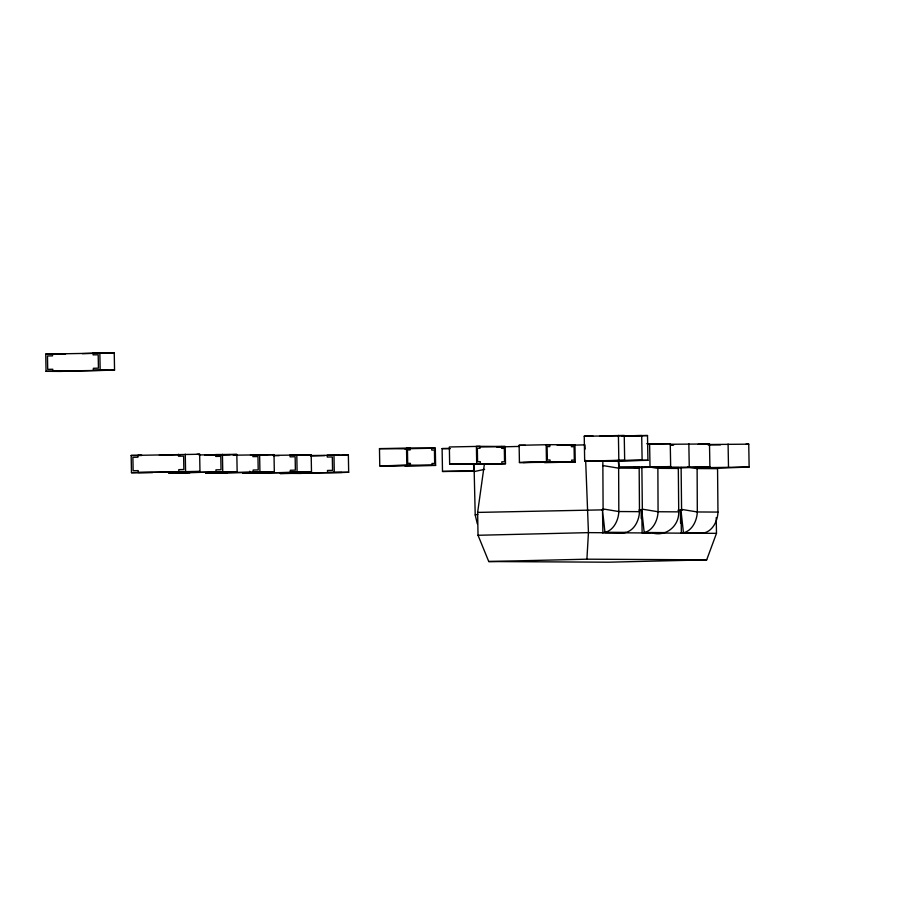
<?xml version="1.0" encoding="UTF-8"?>
<svg xmlns="http://www.w3.org/2000/svg" width="915" height="915" viewBox="0 0 915 915"><rect width="100%" height="100%" fill="white"/><g stroke="black" fill="none" stroke-linecap="round" stroke-linejoin="round"><path stroke-width="1.37" d="M484.424 463.859L477.63 512.411L478.03 535.275L488.759 561.535L586.904 559.191L588.448 532.633L585.657 460.382M474.084 463.665L473.558 470.71L442.494 471.454L442.105 448.59L449.162 448.419M601.887 509.861L603.099 508.957L602.848 462.338M646.779 443.684L670.26 443.729L670.661 466.593L639.162 467.611L639.482 511.657C639.185 521.035 633.443 532.416 622.943 532.839L605.044 532.747M641.873 467.153L642.341 509.175L641.129 510.078L641.278 518.656M670.489 444.267L709.502 443.947L709.891 466.81L678.312 468.011L678.724 511.862C679.239 525.851 666.246 536.808 652.544 533.01M681.115 467.371L681.583 509.392L680.371 510.296L680.588 523.163M680.771 533.159L701.416 533.273C711.927 532.85 717.669 521.47 717.966 512.08L717.554 468.228L749.133 467.027L748.745 444.164L708.313 444.518M488.759 561.535L608.544 562.199L706.689 559.843L716.491 533.342L716.216 517.615M477.321 523.849L475.217 514.973L474.187 471.568L484.607 469.349M670.661 466.593L618.632 467.348L618.826 511.542C618.529 520.921 612.787 532.301 602.287 532.724M709.891 466.81L657.874 467.565L658.068 511.748C657.748 520.967 652.326 532.004 642.136 532.93L641.747 510.067L638.91 510.044M475.217 514.973L477.824 514.424M749.133 467.027L697.116 467.782L697.31 511.965C696.978 521.184 691.568 532.221 681.378 533.148L680.977 510.284L683.436 532.702L704.093 532.816M45.75 354.094L114.249 352.881L114.547 370.118L60.447 371.41L46.047 371.33L45.75 354.094L65.548 354.048L52.51 353.933L52.544 355.855L47.477 355.969L47.706 369.374L52.784 369.26L52.818 371.17L67.207 371.25M82.293 353.647L114.249 352.881M46.047 371.33L114.547 370.118M584.239 436.203L647.511 435.54L647.934 460.314L584.674 460.977L584.239 436.203L592.748 436.249M590.061 436.238L592.909 436.169M600.023 435.998L624.236 435.414L624.67 460.188L590.495 461M621.754 435.986L641.689 435.506L642.124 460.279L607.949 461.103M628.994 435.986L647.511 435.54M435.609 465.392L406.82 465.232L406.523 447.995L435.311 448.156L435.609 465.392L379.771 465.884L379.473 448.647L410.126 448.018L410.16 449.928L407.461 449.917L407.69 463.322L410.389 463.333L410.423 465.255L383.374 465.895M575.249 462.041L546.472 461.892L546.175 444.656L574.952 444.816L575.249 462.041L519.423 462.532L519.125 445.296L549.766 444.667L549.801 446.589L547.101 446.577L547.342 459.982L550.041 459.993L550.075 461.903L523.014 462.555M131.165 455.453L199.664 454.24L199.962 471.477L131.474 472.689L131.165 455.453L141.631 455.51M404.659 448.785L435.311 448.156M480.238 446.978L505.183 446.486L505.492 463.722L449.654 464.202L449.357 446.978L480.009 446.348L480.032 448.259L477.344 448.247L477.573 461.652L480.272 461.663L480.306 463.573L453.257 464.225M557.121 445.136L574.952 444.816M496.719 446.978L519.48 446.428M573.522 445.136L584.902 444.862L585.108 449.093M159.324 455.201L180.312 454.698M196.954 454.309L199.664 454.24M198.898 454.927L236.836 454.446L237.145 471.683L168.646 472.895L237.145 471.683M649.078 444.233L670.26 443.729M204.891 455.213L236.836 454.446M233.268 455.201L274.02 454.652L274.317 471.888L205.818 473.101L274.317 471.888M698.202 444.221L709.502 443.947M250.458 455.213L274.02 454.652M273.242 455.338L311.192 454.858L311.489 472.094L243.001 473.307L311.489 472.094M720.494 444.839L708.038 444.85M745.919 444.233L748.745 444.164M273.642 455.75L279.247 455.624M296.037 455.213L311.192 454.858M310.425 455.544L348.363 455.064L348.672 472.289L280.173 473.513L348.672 472.289M310.825 455.956L324.814 455.624M341.604 455.224L348.363 455.064M379.771 465.884L406.82 465.232M449.654 464.202L505.492 463.722M519.423 462.532L546.472 461.892M584.674 460.977L647.934 460.314M404.956 466.021L432.006 465.369L431.972 463.459L434.671 463.47L434.442 450.066L431.743 450.054L431.708 448.133M474.839 464.351L501.889 463.699L501.855 461.778L504.554 461.8L504.325 448.396L501.626 448.373L501.592 446.463M544.608 462.67L571.658 462.029L571.623 460.108L574.323 460.131L574.082 446.726L571.395 446.703L571.36 444.793M131.474 472.689L199.962 471.477M474.45 471.294L442.494 471.454M477.63 512.411L603.591 509.849M478.03 535.275L588.448 532.633L716.491 533.342M107.478 353.041L93.09 352.961L93.124 354.883L98.191 354.757L98.431 368.162L93.353 368.288L93.387 370.198L107.787 370.278M670.169 444.644L672.925 444.656M670.867 445.102L673.623 445.113M519.125 445.296L525.416 445.331M505.183 446.486L476.406 446.326L476.704 463.562M442.105 448.59L450.363 448.636M379.473 448.647L408.25 448.808M230.077 454.606L215.688 454.526L215.723 456.436L220.79 456.322L221.03 469.727L215.951 469.841L215.986 471.763L230.374 471.843M267.249 454.812L252.86 454.732L252.895 456.642L257.961 456.528L258.202 469.933L253.123 470.047L253.158 471.968L267.557 472.049M304.432 455.018L290.032 454.938L290.066 456.848L295.145 456.734L295.373 470.138L290.307 470.253L290.341 472.174L304.729 472.254M340.3 455.213L327.215 455.144L327.25 457.054L332.317 456.94L332.557 470.344L327.478 470.459L327.513 472.38L341.901 472.46M141.859 455.315L137.936 455.293L137.971 457.203L132.892 457.328L133.133 470.733L138.199 470.607L138.234 472.529L152.622 472.609M618.174 460.211L618.94 467.222L639.596 467.336M658.182 467.439L678.838 467.554M697.424 467.656L718.069 467.771M717.474 468.663L696.818 468.549L687.645 467.039M193.202 471.637L178.814 471.557L178.78 469.635L183.846 469.521L183.618 456.116L178.539 456.23L178.505 454.32M175.406 472.735L189.805 472.815M212.589 472.941L226.977 473.021M264.149 473.227L249.761 473.147L249.726 471.225M286.933 473.352L301.332 473.432M677.935 510.261L682.178 510.284M639.482 511.657L618.826 511.542L603.099 508.957M678.724 511.862L658.068 511.748L642.341 509.175M717.966 512.08L697.31 511.965L681.583 509.392M625.608 532.393L604.952 532.278L602.505 509.849L602.905 532.713M664.85 532.61L644.194 532.496L641.747 510.067M645.658 532.965L649.787 532.988M586.904 559.191L706.689 559.843M672.994 467.588L678.232 468.446L657.576 468.331L649.719 467.039M633.752 467.371L638.99 468.228L618.346 468.114L602.608 465.529M474.187 471.568L473.432 463.562M728.088 444.05L728.489 466.913M688.846 443.832L689.247 466.696M649.604 443.615L650.005 466.478M618.414 435.38L618.94 467.222M333.975 454.984L334.272 472.22M296.803 454.778L297.101 472.014M259.62 454.572L259.929 471.808M222.448 454.366L222.745 471.602M185.276 454.16L185.573 471.397M99.849 352.801L100.158 370.037M666.509 560.117L681.149 559.911L666.509 560.117"/></g></svg>
